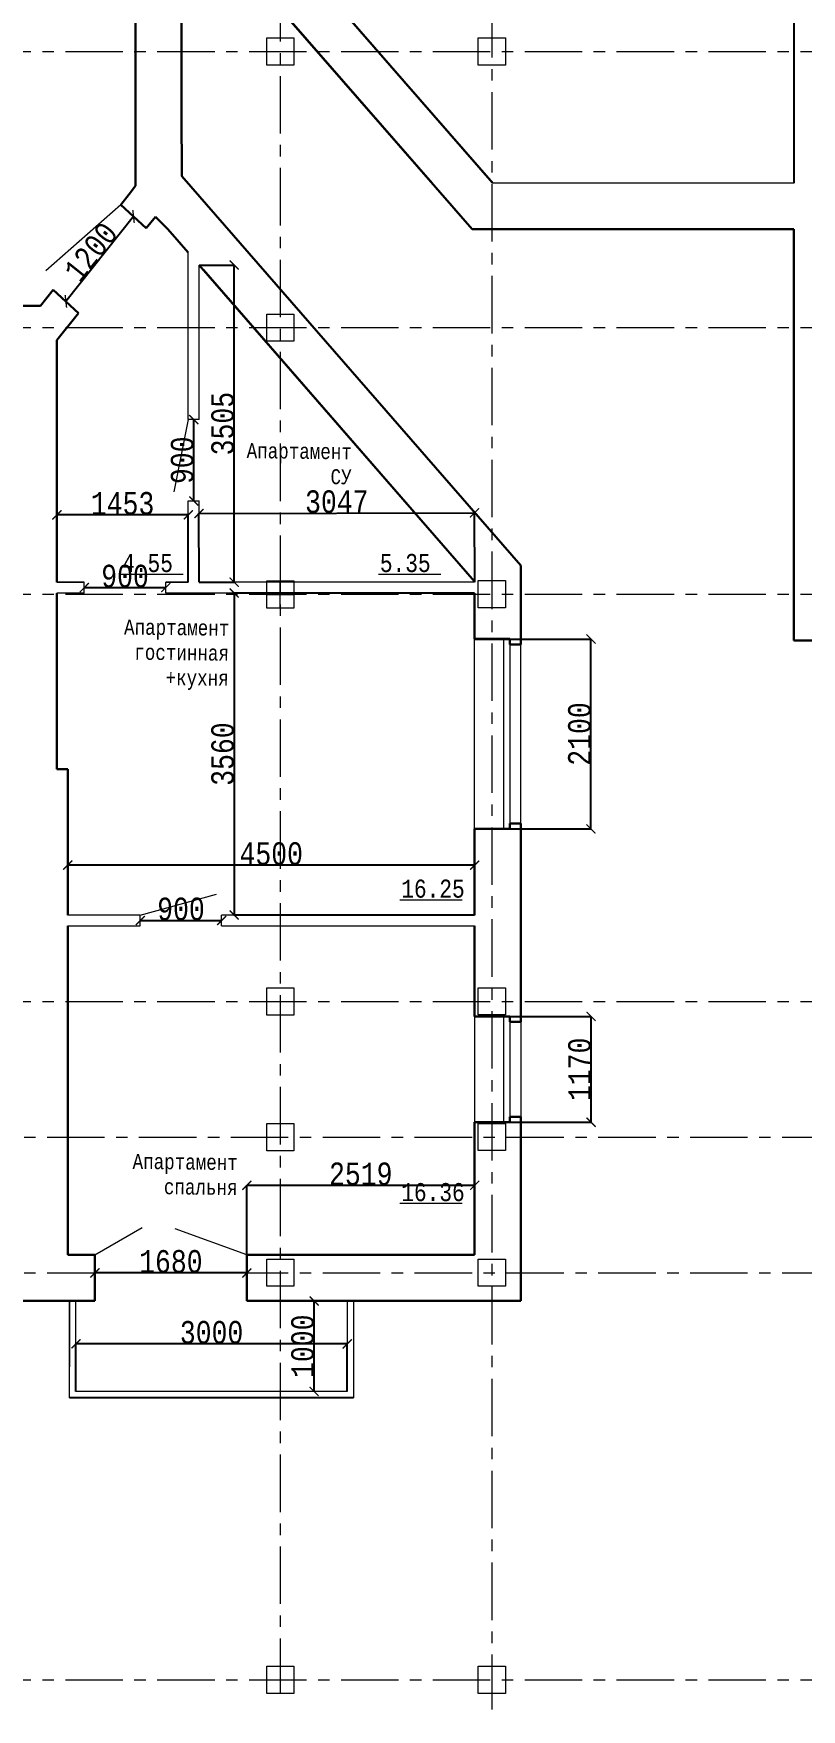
# Model space of a CAD drawing. Header units: millimetres. Extents: x -689206 to 4969298, y -1019800 to 703299.
# Drawn here: x 441799 to 450292, y 538701 to 557228 of the extents above; entities that cross this region are included whole.
import ezdxf

# ---------------------------------------------------------------- set-up
doc = ezdxf.new("R2010")
doc.units = ezdxf.units.MM
doc.linetypes.add('осеваяX2', pattern=[101.6, 63.5, -12.7, 12.7, -12.7])
for name, color, linetype, lineweight in [('б', 231, 'Continuous', 30), ('БАЛКОН', 7, 'Continuous', 20), ('несущие', 7, 'Continuous', 30), ('ПЕРЕГОРОДКИ', 252, 'Continuous', 9), ('РАЗМЕРЫ', 7, 'Continuous', 9), ('стены', 7, 'Continuous', 20)]:
    doc.layers.add(name, color=color, linetype=linetype, lineweight=lineweight)
doc.styles.add('Аннотативный', font='isocteur.ttf', dxfattribs={"width": 0.7, "height": 250})
doc.dimstyles.new('Аннотативный', dxfattribs={"dimscale": 0, "dimtxt": 250, "dimasz": 100, "dimexe": 1.25, "dimexo": 0.625, "dimtad": 1, "dimdec": 0, "dimtxsty": 'Аннотативный', "dimblk": 'ARCHTICK', "dimcen": 2.5, "dimadec": 0, "dimazin": 0, "dimtfac": 1, "dimtdec": 0, "dimtmove": 0, "dimatfit": 3, "dimfxl": 1, "dimarcsym": 0})

# ---------------------------------------------------------------- blocks, each defined once
blk = doc.blocks.new('_ArchTick')
at = {"color": 0, "linetype": 'ByBlock', "const_width": 0.15}
blk.add_lwpolyline([(-0.5, -0.5), (0.5, 0.5)], dxfattribs=at)
blk = doc.blocks.new('*D756')
at = {"layer": 'Defpoints', "color": 0, "lineweight": 20, "transparency": 16777216}
for p in [(443631, 554669), (444018, 554669), (443631, 551163)]:
    blk.add_point(p, dxfattribs=at)
at = {"layer": 'стены', "color": 0, "lineweight": -2, "transparency": 16777216}
for p, q in [((443631, 554669), (444019, 554669)), ((444018, 551163), (444018, 554669)), ((443631, 551163), (444019, 551163))]:
    blk.add_line(p, q, dxfattribs=at)
at = {"layer": 'стены', "color": 0, "lineweight": -2, "transparency": 16777216, "xscale": 100, "yscale": 100, "zscale": 100}
for p, rotation in [((444018, 554669), 90), ((444018, 551163), 270)]:
    blk.add_blockref('_ArchTick', p, dxfattribs=dict(at, rotation=rotation))
at = {"layer": 'стены', "color": 0, "transparency": 16777216, "insert": (443892, 552916), "char_height": 250, "attachment_point": 5, "rotation": 90, "style": 'Аннотативный'}
blk.add_mtext('3505', dxfattribs=at)
blk = doc.blocks.new('*D757')
at = {"layer": 'Defpoints', "color": 0, "lineweight": 20, "transparency": 16777216}
for p in [(446676, 551930), (443631, 551163), (446678, 551170)]:
    blk.add_point(p, dxfattribs=at)
at = {"layer": 'стены', "color": 0, "lineweight": -2, "transparency": 16777216}
for p, q in [((443629, 551923), (446676, 551930)), ((443631, 551164), (443629, 551925)), ((446678, 551171), (446676, 551932))]:
    blk.add_line(p, q, dxfattribs=at)
at = {"layer": 'стены', "color": 0, "lineweight": -2, "transparency": 16777216, "xscale": 100, "yscale": 100, "zscale": 100}
for p, rotation in [((443629, 551923), 180.1306317100923), ((446676, 551930), 0.1306317100923745)]:
    blk.add_blockref('_ArchTick', p, dxfattribs=dict(at, rotation=rotation))
at = {"layer": 'стены', "color": 0, "transparency": 16777216, "insert": (445153, 552052), "char_height": 250, "attachment_point": 5, "rotation": 0.1306, "style": 'Аннотативный'}
blk.add_mtext('3047', dxfattribs=at)
blk = doc.blocks.new('*D758')
at = {"layer": 'Defpoints', "color": 0, "lineweight": 20, "transparency": 16777216}
for p in [(442058, 551907), (442058, 551163), (443511, 551163)]:
    blk.add_point(p, dxfattribs=at)
at = {"layer": 'стены', "color": 0, "lineweight": -2, "transparency": 16777216}
for p, q in [((442058, 551164), (442058, 551908)), ((443511, 551907), (442058, 551907)), ((443511, 551164), (443511, 551908))]:
    blk.add_line(p, q, dxfattribs=at)
at = {"layer": 'стены', "color": 0, "lineweight": -2, "transparency": 16777216, "xscale": 100, "yscale": 100, "zscale": 100, "rotation": 180}
blk.add_blockref('_ArchTick', (442058, 551907), dxfattribs=at)
at = {"layer": 'стены', "color": 0, "lineweight": -2, "transparency": 16777216, "xscale": 100, "yscale": 100, "zscale": 100}
blk.add_blockref('_ArchTick', (443511, 551907), dxfattribs=at)
at = {"layer": 'стены', "color": 0, "transparency": 16777216, "insert": (442784, 552033), "char_height": 250, "attachment_point": 5, "style": 'Аннотативный'}
blk.add_mtext('1453', dxfattribs=at)
blk = doc.blocks.new('*D759')
at = {"layer": 'Defpoints', "color": 0, "lineweight": 20, "transparency": 16777216}
for p in [(446678, 551043), (444018, 547483), (446678, 547483)]:
    blk.add_point(p, dxfattribs=at)
at = {"layer": 'стены', "color": 0, "lineweight": -2, "transparency": 16777216}
for p, q in [((446677, 551043), (444016, 551043)), ((444018, 551043), (444018, 547483)), ((446677, 547483), (444016, 547483))]:
    blk.add_line(p, q, dxfattribs=at)
at = {"layer": 'стены', "color": 0, "lineweight": -2, "transparency": 16777216, "xscale": 100, "yscale": 100, "zscale": 100}
for p, rotation in [((444018, 551043), 90), ((444018, 547483), 270)]:
    blk.add_blockref('_ArchTick', p, dxfattribs=dict(at, rotation=rotation))
at = {"layer": 'стены', "color": 0, "transparency": 16777216, "insert": (443892, 549263), "char_height": 250, "attachment_point": 5, "rotation": 90, "style": 'Аннотативный'}
blk.add_mtext('3560', dxfattribs=at)
blk = doc.blocks.new('*D760')
at = {"layer": 'Defpoints', "color": 0, "lineweight": 20, "transparency": 16777216}
for p in [(442178, 548035), (442178, 547483), (446678, 547483)]:
    blk.add_point(p, dxfattribs=at)
at = {"layer": 'стены', "color": 0, "lineweight": -2, "transparency": 16777216}
for p, q in [((442178, 547484), (442178, 548036)), ((446678, 548035), (442178, 548035)), ((446678, 547484), (446678, 548036))]:
    blk.add_line(p, q, dxfattribs=at)
at = {"layer": 'стены', "color": 0, "lineweight": -2, "transparency": 16777216, "xscale": 100, "yscale": 100, "zscale": 100}
for p, rotation in [((442178, 548035), 180.0000000000015), ((446678, 548035), 1.438849039914203e-12)]:
    blk.add_blockref('_ArchTick', p, dxfattribs=dict(at, rotation=rotation))
at = {"layer": 'стены', "color": 0, "transparency": 16777216, "insert": (444428, 548161), "char_height": 250, "attachment_point": 5, "style": 'Аннотативный'}
blk.add_mtext('4500', dxfattribs=at)
blk = doc.blocks.new('*D761')
at = {"layer": 'Defpoints', "color": 0, "lineweight": 20, "transparency": 16777216}
for p in [(446678, 544496), (444158, 543727), (446678, 543727)]:
    blk.add_point(p, dxfattribs=at)
at = {"layer": 'стены', "color": 0, "lineweight": -2, "transparency": 16777216}
for p, q in [((444158, 543728), (444158, 544497)), ((444158, 544496), (446678, 544496)), ((446678, 543728), (446678, 544497))]:
    blk.add_line(p, q, dxfattribs=at)
at = {"layer": 'стены', "color": 0, "lineweight": -2, "transparency": 16777216, "xscale": 100, "yscale": 100, "zscale": 100, "rotation": 180}
blk.add_blockref('_ArchTick', (444158, 544496), dxfattribs=at)
at = {"layer": 'стены', "color": 0, "lineweight": -2, "transparency": 16777216, "xscale": 100, "yscale": 100, "zscale": 100}
blk.add_blockref('_ArchTick', (446678, 544496), dxfattribs=at)
at = {"layer": 'стены', "color": 0, "transparency": 16777216, "insert": (445418, 544621), "char_height": 250, "attachment_point": 5, "style": 'Аннотативный'}
blk.add_mtext('2519', dxfattribs=at)
blk = doc.blocks.new('*D767')
at = {"layer": 'Defpoints', "color": 0, "lineweight": 20, "transparency": 16777216}
for p in [(443571, 552961), (443571, 552961), (443571, 552061)]:
    blk.add_point(p, dxfattribs=at)
at = {"layer": 'стены', "color": 0, "lineweight": -2, "transparency": 16777216}
for p, q in [((443571, 552961), (443572, 552961)), ((443571, 552061), (443571, 552961)), ((443571, 552061), (443572, 552061))]:
    blk.add_line(p, q, dxfattribs=at)
at = {"layer": 'стены', "color": 0, "lineweight": -2, "transparency": 16777216, "xscale": 100, "yscale": 100, "zscale": 100}
for p, rotation in [((443571, 552961), 90), ((443571, 552061), 270)]:
    blk.add_blockref('_ArchTick', p, dxfattribs=dict(at, rotation=rotation))
at = {"layer": 'стены', "color": 0, "transparency": 16777216, "insert": (443445, 552511), "char_height": 250, "attachment_point": 5, "rotation": 90, "style": 'Аннотативный'}
blk.add_mtext('900', dxfattribs=at)
blk = doc.blocks.new('*D768')
at = {"layer": 'Defpoints', "color": 0, "lineweight": 20, "transparency": 16777216}
for p in [(442361, 551103), (443261, 551103), (443261, 551103)]:
    blk.add_point(p, dxfattribs=at)
at = {"layer": 'стены', "color": 0, "lineweight": -2, "transparency": 16777216}
for p, q in [((442361, 551104), (442361, 551105)), ((442361, 551103), (443261, 551103)), ((443261, 551104), (443261, 551105))]:
    blk.add_line(p, q, dxfattribs=at)
at = {"layer": 'стены', "color": 0, "lineweight": -2, "transparency": 16777216, "xscale": 100, "yscale": 100, "zscale": 100, "rotation": 180}
blk.add_blockref('_ArchTick', (442361, 551103), dxfattribs=at)
at = {"layer": 'стены', "color": 0, "lineweight": -2, "transparency": 16777216, "xscale": 100, "yscale": 100, "zscale": 100}
blk.add_blockref('_ArchTick', (443261, 551103), dxfattribs=at)
at = {"layer": 'стены', "color": 0, "transparency": 16777216, "insert": (442811, 551229), "char_height": 250, "attachment_point": 5, "style": 'Аннотативный'}
blk.add_mtext('900', dxfattribs=at)
blk = doc.blocks.new('*D769')
at = {"layer": 'Defpoints', "color": 0, "lineweight": 20, "transparency": 16777216}
for p in [(442980, 547423), (443880, 547423), (443880, 547423)]:
    blk.add_point(p, dxfattribs=at)
at = {"layer": 'стены', "color": 0, "lineweight": -2, "transparency": 16777216}
for p, q in [((442980, 547424), (442980, 547424)), ((442980, 547423), (443880, 547423)), ((443880, 547424), (443880, 547424))]:
    blk.add_line(p, q, dxfattribs=at)
at = {"layer": 'стены', "color": 0, "lineweight": -2, "transparency": 16777216, "xscale": 100, "yscale": 100, "zscale": 100, "rotation": 180}
blk.add_blockref('_ArchTick', (442980, 547423), dxfattribs=at)
at = {"layer": 'стены', "color": 0, "lineweight": -2, "transparency": 16777216, "xscale": 100, "yscale": 100, "zscale": 100}
blk.add_blockref('_ArchTick', (443880, 547423), dxfattribs=at)
at = {"layer": 'стены', "color": 0, "transparency": 16777216, "insert": (443430, 547549), "char_height": 250, "attachment_point": 5, "style": 'Аннотативный'}
blk.add_mtext('900', dxfattribs=at)
blk = doc.blocks.new('*D839')
at = {"layer": 'Defpoints', "color": 0, "linetype": 'ByBlock', "lineweight": 20, "transparency": 16777216}
for p in [(444902, 543217), (444902, 543217), (444902, 542217)]:
    blk.add_point(p, dxfattribs=at)
at = {"layer": 'ПЕРЕГОРОДКИ', "color": 0, "linetype": 'ByBlock', "lineweight": -2, "transparency": 16777216}
for p, q in [((444902, 542217), (444902, 543217)), ((444903, 543217), (444903, 543217)), ((444903, 542217), (444903, 542217))]:
    blk.add_line(p, q, dxfattribs=at)
at = {"layer": 'ПЕРЕГОРОДКИ', "color": 0, "linetype": 'ByBlock', "lineweight": -2, "transparency": 16777216, "xscale": 100, "yscale": 100, "zscale": 100}
for p, rotation in [((444902, 543217), 90), ((444902, 542217), 270)]:
    blk.add_blockref('_ArchTick', p, dxfattribs=dict(at, rotation=rotation))
at = {"layer": 'ПЕРЕГОРОДКИ', "color": 0, "linetype": 'ByBlock', "lineweight": 13, "transparency": 16777216, "insert": (444776, 542717), "char_height": 250, "attachment_point": 5, "rotation": 90, "style": 'Аннотативный'}
blk.add_mtext('1000', dxfattribs=at)
blk = doc.blocks.new('*D840')
at = {"layer": 'Defpoints', "color": 0, "linetype": 'ByBlock', "lineweight": 20, "transparency": 16777216}
for p in [(442268, 542743), (442268, 542217), (445268, 542217)]:
    blk.add_point(p, dxfattribs=at)
at = {"layer": 'ПЕРЕГОРОДКИ', "color": 0, "linetype": 'ByBlock', "lineweight": -2, "transparency": 16777216}
for p, q in [((442268, 542218), (442268, 542745)), ((445268, 542743), (442268, 542743)), ((445268, 542218), (445268, 542745))]:
    blk.add_line(p, q, dxfattribs=at)
at = {"layer": 'ПЕРЕГОРОДКИ', "color": 0, "linetype": 'ByBlock', "lineweight": -2, "transparency": 16777216, "xscale": 100, "yscale": 100, "zscale": 100, "rotation": 180}
blk.add_blockref('_ArchTick', (442268, 542743), dxfattribs=at)
at = {"layer": 'ПЕРЕГОРОДКИ', "color": 0, "linetype": 'ByBlock', "lineweight": -2, "transparency": 16777216, "xscale": 100, "yscale": 100, "zscale": 100}
blk.add_blockref('_ArchTick', (445268, 542743), dxfattribs=at)
at = {"layer": 'ПЕРЕГОРОДКИ', "color": 0, "linetype": 'ByBlock', "lineweight": 13, "transparency": 16777216, "insert": (443768, 542869), "char_height": 250, "attachment_point": 5, "style": 'Аннотативный'}
blk.add_mtext('3000', dxfattribs=at)
blk = doc.blocks.new('*D841')
at = {"layer": 'Defpoints', "color": 0, "linetype": 'ByBlock', "lineweight": 20, "transparency": 16777216}
for p in [(442478, 543527), (442478, 543527), (444158, 543527)]:
    blk.add_point(p, dxfattribs=at)
at = {"layer": 'ПЕРЕГОРОДКИ', "color": 0, "linetype": 'ByBlock', "lineweight": -2, "transparency": 16777216}
for p, q in [((442478, 543528), (442478, 543529)), ((444158, 543527), (442478, 543527)), ((444158, 543528), (444158, 543529))]:
    blk.add_line(p, q, dxfattribs=at)
at = {"layer": 'ПЕРЕГОРОДКИ', "color": 0, "linetype": 'ByBlock', "lineweight": -2, "transparency": 16777216, "xscale": 100, "yscale": 100, "zscale": 100, "rotation": 180}
blk.add_blockref('_ArchTick', (442478, 543527), dxfattribs=at)
at = {"layer": 'ПЕРЕГОРОДКИ', "color": 0, "linetype": 'ByBlock', "lineweight": -2, "transparency": 16777216, "xscale": 100, "yscale": 100, "zscale": 100}
blk.add_blockref('_ArchTick', (444158, 543527), dxfattribs=at)
at = {"layer": 'ПЕРЕГОРОДКИ', "color": 0, "linetype": 'ByBlock', "lineweight": 13, "transparency": 16777216, "insert": (443318, 543653), "char_height": 250, "attachment_point": 5, "style": 'Аннотативный'}
blk.add_mtext('1680', dxfattribs=at)
blk = doc.blocks.new('*D819')
at = {"layer": 'Defpoints', "color": 0, "linetype": 'ByBlock', "lineweight": 20, "transparency": 16777216}
for p in [(446678, 550535), (447964, 550535), (446678, 548435)]:
    blk.add_point(p, dxfattribs=at)
at = {"layer": 'РАЗМЕРЫ', "color": 0, "linetype": 'ByBlock', "lineweight": -2, "transparency": 16777216}
for p, q in [((446678, 550535), (447965, 550535)), ((447964, 548435), (447964, 550535)), ((446678, 548435), (447965, 548435))]:
    blk.add_line(p, q, dxfattribs=at)
at = {"layer": 'РАЗМЕРЫ', "color": 0, "linetype": 'ByBlock', "lineweight": -2, "transparency": 16777216, "xscale": 100, "yscale": 100, "zscale": 100}
for p, rotation in [((447964, 550535), 90), ((447964, 548435), 270)]:
    blk.add_blockref('_ArchTick', p, dxfattribs=dict(at, rotation=rotation))
at = {"layer": 'РАЗМЕРЫ', "color": 0, "linetype": 'ByBlock', "lineweight": 13, "transparency": 16777216, "insert": (447838, 549485), "char_height": 250, "attachment_point": 5, "rotation": 90, "style": 'Аннотативный'}
blk.add_mtext('2100', dxfattribs=at)
blk = doc.blocks.new('*D820')
at = {"layer": 'Defpoints', "color": 0, "linetype": 'ByBlock', "lineweight": 20, "transparency": 16777216}
for p in [(446678, 546363), (447965, 546363), (446678, 545193)]:
    blk.add_point(p, dxfattribs=at)
at = {"layer": 'РАЗМЕРЫ', "color": 0, "linetype": 'ByBlock', "lineweight": -2, "transparency": 16777216}
for p, q in [((446678, 546363), (447966, 546363)), ((447965, 545193), (447965, 546363)), ((446678, 545193), (447966, 545193))]:
    blk.add_line(p, q, dxfattribs=at)
at = {"layer": 'РАЗМЕРЫ', "color": 0, "linetype": 'ByBlock', "lineweight": -2, "transparency": 16777216, "xscale": 100, "yscale": 100, "zscale": 100}
for p, rotation in [((447965, 546363), 90), ((447965, 545193), 270)]:
    blk.add_blockref('_ArchTick', p, dxfattribs=dict(at, rotation=rotation))
at = {"layer": 'РАЗМЕРЫ', "color": 0, "linetype": 'ByBlock', "lineweight": 13, "transparency": 16777216, "insert": (447839, 545778), "char_height": 250, "attachment_point": 5, "rotation": 90, "style": 'Аннотативный'}
blk.add_mtext('1170', dxfattribs=at)
blk = doc.blocks.new('*D703')
at = {"layer": 'Defpoints', "color": 0, "linetype": 'ByBlock', "lineweight": 20, "transparency": 16777216}
for p in [(442905, 555206), (442157, 554267), (442157, 554267)]:
    blk.add_point(p, dxfattribs=at)
at = {"layer": 'РАЗМЕРЫ', "color": 0, "linetype": 'ByBlock', "lineweight": -2, "transparency": 16777216}
for p, q in [((442905, 555206), (442157, 554267)), ((442905, 555206), (442904, 555206)), ((442157, 554267), (442156, 554268))]:
    blk.add_line(p, q, dxfattribs=at)
at = {"layer": 'РАЗМЕРЫ', "color": 0, "linetype": 'ByBlock', "lineweight": -2, "transparency": 16777216, "xscale": 100, "yscale": 100, "zscale": 100}
for p, rotation in [((442905, 555206), 51.45090040616839), ((442157, 554267), 231.4509004061684)]:
    blk.add_blockref('_ArchTick', p, dxfattribs=dict(at, rotation=rotation))
at = {"layer": 'РАЗМЕРЫ', "color": 0, "linetype": 'ByBlock', "lineweight": 20, "transparency": 16777216, "insert": (442433, 554815), "char_height": 250, "attachment_point": 5, "rotation": 51.4509, "style": 'Аннотативный'}
blk.add_mtext('1200', dxfattribs=at)

msp = doc.modelspace()

# ---------------------------------------------------------------- linework, layer by layer
at = {"layer": 'б', "color": 18, "linetype": 'ByBlock', "lineweight": 25, "true_color": 0x000000}
msp.add_line((445338, 542147.3), (442198, 542147.3), dxfattribs=at)
at = {"layer": 'БАЛКОН'}
for p, q in [((442198, 542147.3), (442198, 543217.3)), ((442268, 542217.3), (442268, 543217.3)), ((445268, 543217.3), (445268, 542217.3)), ((445338, 543217.3), (445338, 542147.3)), ((445268, 542217.3), (442268, 542217.3))]:
    msp.add_line(p, q, dxfattribs=at)
at = {"layer": 'несущие', "lineweight": 25}
msp.add_line((450206.7, 570049.8), (450206.7, 555575.4), dxfattribs=at)
at = {"layer": 'несущие', "lineweight": 30}
for p, q in [((443437.4, 556364), (443437.7, 555652.3)), ((442927.3, 555886.7), (442927.3, 555543.7))]:
    msp.add_line(p, q, dxfattribs=at)
at = {"layer": 'несущие', "color": 18, "linetype": 'ByBlock', "lineweight": 30, "true_color": 0x000000}
for p, q in [((446677.7, 550535.5), (447067.7, 550535.5)), ((447067.7, 550535.5), (447067.7, 550475.5)), ((447067.7, 550475.5), (447187.7, 550475.5)), ((446677.7, 548435.5), (447067.7, 548435.5)), ((447067.7, 548435.5), (447067.7, 548495.5)), ((447067.7, 548495.5), (447187.7, 548495.5)), ((446677.7, 546363.1), (447067.7, 546363.1)), ((447067.7, 546363.1), (447067.7, 546303.1)), ((447067.7, 546303.1), (447187.7, 546303.1)), ((446677.7, 545193.1), (447067.7, 545193.1)), ((447067.7, 545193.1), (447067.7, 545253.1)), ((447067.7, 545253.1), (447187.7, 545253.1))]:
    msp.add_line(p, q, dxfattribs=at)
at = {"layer": 'несущие', "color": 18, "linetype": 'ByBlock', "lineweight": 13, "true_color": 0x000000}
for p, q in [((446997.7, 550535.5), (446997.7, 548435.5)), ((447067.7, 550475.5), (447067.7, 548495.5)), ((446677.7, 546363.1), (446677.7, 545193.1)), ((447067.7, 546363.1), (446997.7, 546363.1)), ((446997.7, 546363.1), (446997.7, 545193.1)), ((447067.7, 546303.1), (447067.7, 545253.1)), ((447187.7, 546303.1), (447187.7, 545253.1)), ((447187.7, 543217.3), (447187.7, 545260.3))]:
    msp.add_line(p, q, dxfattribs=at)
at = {"layer": 'несущие', "linetype": 'ByBlock', "lineweight": 30}
msp.add_line((446677.7, 546363.1), (446677.7, 547362.9), dxfattribs=at)
at = {"layer": 'несущие', "color": 0}
msp.add_line((442177.6, 544174.9), (442177.6, 543974.9), dxfattribs=at)
at = {"layer": 'ПЕРЕГОРОДКИ', "color": 18, "linetype": 'ByBlock', "lineweight": 13, "true_color": 0x000000}
for p, q in [((442478.3, 543727.3), (443001, 544029.1)), ((444158.3, 543727.3), (443365.1, 544014.6)), ((442198, 543217.3), (442198, 542490.5))]:
    msp.add_line(p, q, dxfattribs=at)
at = {"layer": 'ПЕРЕГОРОДКИ', "color": 18, "linetype": 'ByBlock', "lineweight": 30, "true_color": 0x000000}
for p, q in [((442478.3, 543217.3), (442478.3, 543727.3)), ((444158.3, 543727.3), (445208.6, 543727.3)), ((444158.3, 543727.3), (444158.3, 543217.3))]:
    msp.add_line(p, q, dxfattribs=at)
at = {"layer": 'РАЗМЕРЫ', "linetype": 'ByBlock', "lineweight": 30}
for p, q in [((443437.4, 556364), (443437.4, 558663.6)), ((442765.1, 555334.6), (442857.8, 555450.9)), ((442857.8, 555450.9), (442927.3, 555543.7)), ((443045.2, 555076.6), (442765.1, 555334.6)), ((443045.2, 555076.6), (443146.2, 555203.5)), ((443284.4, 555066.2), (443146.2, 555203.5)), ((441874.9, 554217.3), (442017.2, 554396)), ((442297.2, 554138), (442017.2, 554396)), ((441874.9, 554217.3), (441558.3, 554217.3)), ((442057.6, 553837.3), (442297.2, 554138))]:
    msp.add_line(p, q, dxfattribs=at)
at = {"layer": 'РАЗМЕРЫ', "lineweight": 20}
msp.add_line((444615.1, 558174), (446882.5, 555575.4), dxfattribs=at)
at = {"layer": 'РАЗМЕРЫ', "lineweight": 30}
for p, q in [((444233.3, 557835.9), (446650.7, 555065.4)), ((444266.1, 557799.4), (446650.7, 555066.6)), ((450206.7, 555065.4), (446650.7, 555065.4))]:
    msp.add_line(p, q, dxfattribs=at)
at = {"layer": 'РАЗМЕРЫ', "linetype": 'ByBlock', "lineweight": 20}
msp.add_line((442765.1, 555334.6), (441935.9, 554603.9), dxfattribs=at)
at = {"layer": 'РАЗМЕРЫ', "color": 114, "true_color": 0x139b48}
for p, q in [((442765.4, 551251.3), (443454.6, 551251.3)), ((445615.5, 551251.3), (446304.7, 551251.3)), ((445851.9, 547651.4), (446541.2, 547651.4)), ((445851.9, 544296.7), (446541.2, 544296.7))]:
    msp.add_line(p, q, dxfattribs=at)
at = {"layer": 'стены', "color": 1, "linetype": 'осеваяX2', "lineweight": 15, "ltscale": 10}
for p, q in [((444527.6, 583174.8), (444527.6, 538879.3)), ((446867.7, 582996.8), (446867.7, 538701.3)), ((402527.6, 557029.3), (474677.6, 557029.3)), ((402527.6, 553977.4), (474677.6, 553977.4)), ((402527.6, 551029.3), (474677.6, 551029.3)), ((402527.6, 546527.3), (474677.6, 546527.3)), ((402325.3, 545027.3), (474475.3, 545027.3)), ((402325.3, 543527.3), (474475.3, 543527.3)), ((402527.6, 539027.3), (474677.6, 539027.3))]:
    msp.add_line(p, q, dxfattribs=at)
at = {"layer": 'стены', "lineweight": 30}
for p, q in [((442927.3, 566644.6), (442927.3, 555884.7)), ((444266.1, 557799.4), (446197, 555586.5)), ((444266.1, 557799.4), (446206.7, 555575.4)), ((447187.7, 551346.9), (443437.7, 555652.3)), ((443437.7, 554890.2), (443284.4, 555066.2)), ((443510.6, 554806.5), (443284.4, 555066.2)), ((446650.7, 555065.4), (450206.7, 555065.4)), ((450206.7, 553312.6), (450206.7, 555065.4)), ((446677.7, 551170.3), (443630.6, 554668.7)), ((446677.7, 551170.3), (443677.7, 554614.7)), ((442057.6, 551163.4), (442057.6, 553837.3)), ((450206.7, 550519.3), (450206.7, 553312.6)), ((447187.7, 550475.5), (447187.7, 551346.9)), ((442057.6, 550777.4), (442057.6, 551043.4)), ((446677.7, 551163.4), (446677.7, 551170.3)), ((446677.7, 550535.5), (446677.7, 551043.4)), ((442057.6, 550777.4), (442057.6, 549097.4)), ((459989.6, 550519.3), (450206.7, 550519.3)), ((442177.6, 549097.4), (442057.6, 549097.4)), ((442177.6, 548587.4), (442177.6, 549097.4)), ((442177.6, 547482.9), (442177.6, 548587.4)), ((446677.7, 547482.9), (446677.7, 548435.5)), ((447187.7, 546303.1), (447187.7, 548495.5)), ((442177.6, 543727.3), (442177.6, 547362.9)), ((446677.7, 543727.3), (446677.7, 545193.1)), ((447187.7, 545253.1), (447187.7, 543217.3)), ((442478.3, 543727.3), (442177.6, 543727.3)), ((446677.7, 543727.3), (444158.3, 543727.3)), ((442478.3, 543217.3), (441667.6, 543217.3)), ((447187.7, 543217.3), (444158.3, 543217.3))]:
    msp.add_line(p, q, dxfattribs=at)
at = {"layer": 'стены', "lineweight": 20}
for p in [(444464, 558333.8), (450206.7, 555575.4)]:
    msp.add_line(p, (446870.7, 555575.4), dxfattribs=at)
at = {"layer": 'стены'}
for p, q in [((447187.7, 551346.9), (443437.7, 555652.3)), ((443510.6, 552961.4), (443510.6, 554806.5)), ((443630.6, 552961.4), (443630.6, 554668.7)), ((443510.6, 552961.4), (443350.4, 552160.6)), ((443630.6, 552961.4), (443510.6, 552961.4)), ((443510.6, 551163.4), (443510.6, 552061.4)), ((443510.6, 552061.4), (443630.6, 552061.4)), ((443630.6, 551163.4), (443630.6, 552061.4)), ((442360.6, 551163.4), (442057.6, 551163.4)), ((442057.6, 551163.4), (442360.6, 551163.4)), ((442360.6, 551043.4), (442057.6, 551043.4)), ((442360.6, 551043.4), (442360.6, 551163.4)), ((443510.6, 551163.4), (443260.6, 551163.4)), ((443260.6, 551163.4), (443510.6, 551163.4)), ((443260.6, 551043.4), (443260.6, 551163.4)), ((446677.7, 551043.4), (443260.6, 551043.4)), ((446677.7, 551163.4), (443630.6, 551163.4)), ((444377.6, 551027.3), (444677.6, 551027.3)), ((444527.6, 550877.3), (444527.6, 551177.3)), ((446677.7, 548435.5), (446677.7, 550535.5)), ((447187.7, 548495.5), (447187.7, 550475.5)), ((442979.6, 547482.9), (443824.1, 547715.2)), ((442979.6, 547482.9), (442177.6, 547482.9)), ((442979.6, 547362.9), (442979.6, 547482.9)), ((446677.7, 547482.9), (443879.6, 547482.9)), ((443879.6, 547362.9), (443879.6, 547482.9)), ((442177.6, 547362.9), (442979.6, 547362.9)), ((443879.6, 547362.9), (446677.7, 547362.9)), ((447187.7, 545253.1), (447187.7, 544079.4))]:
    msp.add_line(p, q, dxfattribs=at)
at = {"layer": 'стены', "color": 240, "true_color": 0xed1f24}
for points in [[(444377.6, 557179.3), (444677.6, 557179.3), (444677.6, 556879.3), (444377.6, 556879.3)], [(446717.7, 557179.3), (447017.7, 557179.3), (447017.7, 556879.3), (446717.7, 556879.3)], [(444377.6, 554127.4), (444677.6, 554127.4), (444677.6, 553827.4), (444377.6, 553827.4)], [(444377.6, 551177.3), (444677.6, 551177.3), (444677.6, 550877.3), (444377.6, 550877.3)], [(446717.7, 551181.4), (447017.7, 551181.4), (447017.7, 550881.4), (446717.7, 550881.4)], [(444377.6, 546677.3), (444677.6, 546677.3), (444677.6, 546377.3), (444377.6, 546377.3)], [(446717.7, 546679.3), (447017.7, 546679.3), (447017.7, 546379.3), (446717.7, 546379.3)], [(444377.6, 545177.3), (444677.6, 545177.3), (444677.6, 544877.3), (444377.6, 544877.3)], [(446717.7, 545179.3), (447017.7, 545179.3), (447017.7, 544879.3), (446717.7, 544879.3)], [(444377.6, 543679.3), (444677.6, 543679.3), (444677.6, 543379.3), (444377.6, 543379.3)], [(446717.7, 543679.3), (447017.7, 543679.3), (447017.7, 543379.3), (446717.7, 543379.3)], [(444377.6, 539179.3), (444677.6, 539179.3), (444677.6, 538879.3), (444377.6, 538879.3)], [(446717.7, 539179.3), (447017.7, 539179.3), (447017.7, 538879.3), (446717.7, 538879.3)]]:
    msp.add_lwpolyline(points, close=True, dxfattribs=at)

# ---------------------------------------------------------------- texts
at = {"char_height": 165.8, "width": 766.271, "attachment_point": 3, "rotation": 359.29601, "style": 'Аннотативный'}
for s, insert in [('Апартамент\\PСУ', (445320.6, 552686.4)), ('Апартамент\\Pгостинная\\P+кухня', (443964.9, 550736.4)), ('Апартамент\\Pспальня', (444059.4, 544829.5))]:
    msp.add_mtext(s, dxfattribs=dict(at, insert=insert))
at = {"layer": 'РАЗМЕРЫ', "color": 114, "true_color": 0x139b48, "char_height": 200, "width": 656.117, "attachment_point": 1, "style": 'Аннотативный'}
for s, insert in [('4.55', (442779.5, 551475.3)), ('5.35', (445629.6, 551475.3)), ('16.25', (445866, 547875.5)), ('16.36', (445866, 544520.7))]:
    msp.add_mtext(s, dxfattribs=dict(at, insert=insert))

# ---------------------------------------------------------------- dimensions: what is measured, and where the dimension line sits
at = {"layer": 'ПЕРЕГОРОДКИ', "color": 18, "linetype": 'ByBlock', "lineweight": 13, "true_color": 0x000000}
for base, p1, p2, picture, middle in [((442478.3, 543527.3), (444158.3, 543527.3), (442478.3, 543527.3), '*D841', (443318.3, 543653)), ((442268, 542743.3), (445268, 542217.3), (442268, 542217.3), '*D840', (443768, 542868.9))]:
    dim = msp.add_linear_dim(base=base, p1=p1, p2=p2, dimstyle='Аннотативный', dxfattribs=at)
    dim.commit()
    dim.dimension.update_dxf_attribs({"geometry": picture, "text_midpoint": middle})
dim = msp.add_linear_dim(base=(444902, 543217.3), p1=(444902, 542217.3), p2=(444902, 543217.3), angle=90, dimstyle='Аннотативный', dxfattribs=at)
dim.commit()
dim.dimension.update_dxf_attribs({"geometry": '*D839', "text_midpoint": (444776.4, 542717.3)})
at = {"layer": 'РАЗМЕРЫ', "linetype": 'ByBlock', "lineweight": 20}
dim = msp.add_aligned_dim(p1=(442905.1, 555205.6), p2=(442157.2, 554267), distance=0, dimstyle='Аннотативный', dxfattribs=at)
dim.commit()
dim.dimension.update_dxf_attribs({"geometry": '*D703', "text_midpoint": (442432.9, 554814.6)})
at = {"layer": 'РАЗМЕРЫ', "linetype": 'ByBlock', "lineweight": 13}
for base, p1, p2, picture, middle in [((447963.7, 550535.5), (446677.7, 548435.5), (446677.7, 550535.5), '*D819', (447838.1, 549485.5)), ((447965, 546363.1), (446677.7, 545193.1), (446677.7, 546363.1), '*D820', (447839.4, 545778.1))]:
    dim = msp.add_linear_dim(base=base, p1=p1, p2=p2, angle=90, dimstyle='Аннотативный', dxfattribs=at)
    dim.commit()
    dim.dimension.update_dxf_attribs({"geometry": picture, "text_midpoint": middle})
at = {"layer": 'стены'}
for p1, p2, distance, picture, middle in [((443630.6, 551163.4), (443630.6, 554668.7), -386.9, '*D756', (443891.9, 552916)), ((443570.6, 552061.4), (443570.6, 552961.4), 0, '*D767', (443445, 552511.4)), ((442360.6, 551103.4), (443260.6, 551103.4), 0, '*D768', (442810.6, 551229)), ((446677.6877, 551043.3621), (446677.6877, 547482.8994), -2660.1166, '*D759', (443891.9461, 549263.1308)), ((446677.7, 547482.9), (442177.6, 547482.9), -552.2, '*D760', (444427.7, 548160.8)), ((442979.6, 547422.9), (443879.6, 547422.9), 0, '*D769', (443429.6, 547548.5)), ((444158.3, 543727.3), (446677.7, 543727.3), 768.2, '*D761', (445418, 544621.2))]:
    dim = msp.add_aligned_dim(p1=p1, p2=p2, distance=distance, dimstyle='Аннотативный', dxfattribs=at)
    dim.commit()
    dim.dimension.update_dxf_attribs({"geometry": picture, "text_midpoint": middle})
for base, p1, p2, angle, picture, middle in [((442057.6, 551907.1), (443510.6, 551163.4), (442057.6, 551163.4), 180, '*D758', (442784.1, 551907.1)), ((446676, 551930.3), (443630.6, 551163.4), (446677.7, 551170.3), 0.13063, '*D757', (445153.4, 551926.8))]:
    dim = msp.add_linear_dim(base=base, p1=p1, p2=p2, angle=angle, dimstyle='Аннотативный', dxfattribs=at)
    dim.commit()
    dim.dimension.update_dxf_attribs({"geometry": picture, "text_midpoint": middle, "dimtype": 161})

doc.saveas('drawing.dxf')
